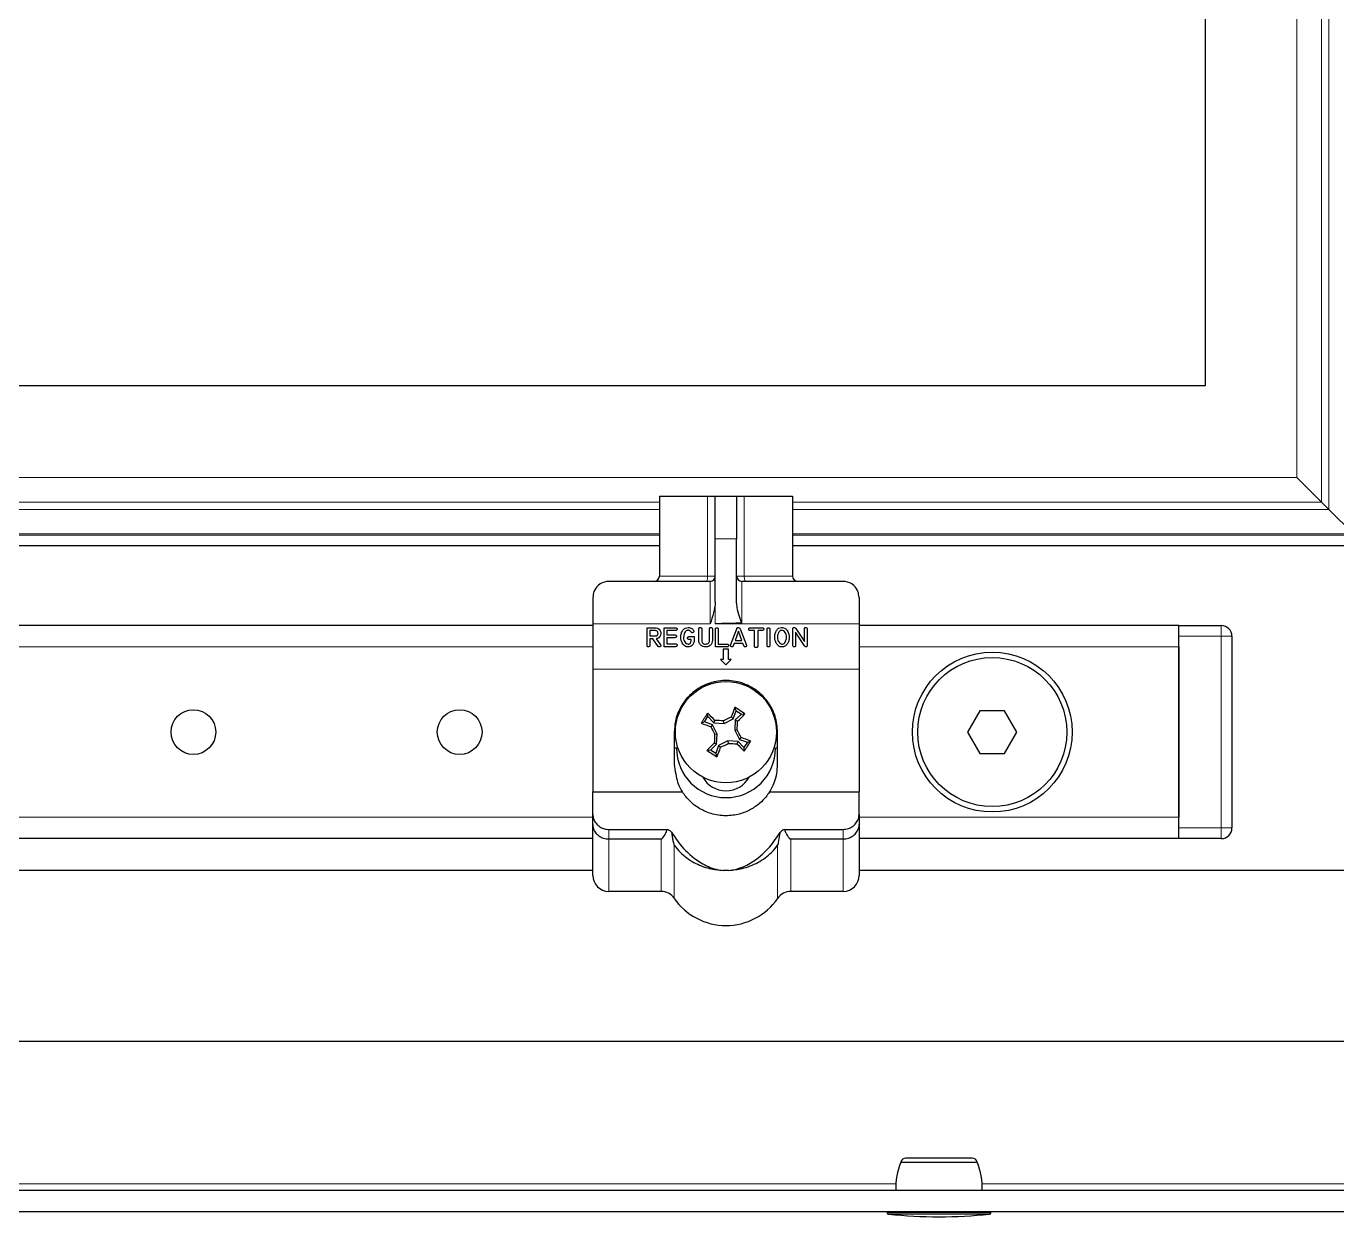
# Model space of a CAD drawing. Header units: millimetres. Extents: x -683 to 1834, y -1447 to 974.
# Drawn here: x 1436.1 to 1559.1, y -1181 to -1069.3 of the extents above; entities that cross this region are included whole.
import ezdxf

# ---------------------------------------------------------------- set-up
doc = ezdxf.new("R2010")
doc.units = ezdxf.units.MM

msp = doc.modelspace()

# ---------------------------------------------------------------- linework, layer by layer
at = {"color": 8, "linetype": 'Continuous', "lineweight": 18}
for p, q in [((1557.66, 707.87), (1557.66, -1113.93)), ((1558.35, 708.56), (1558.35, -1114.62)), ((1555.35, 705.56), (1555.35, -1111.62)), ((1555.35, -1111.62), (898.16, -1111.62)), ((1500.03, -1120.88), (1500.03, -1113.38)), ((1503.48, -1113.38), (1503.48, -1120.88)), ((1495.51, -1114.62), (895.16, -1114.62)), ((1495.51, -1113.93), (895.86, -1113.93)), ((1557.66, -1113.93), (1508.01, -1113.93)), ((1558.35, -1114.62), (1508.01, -1114.62)), ((1495.51, -1117.03), (892.76, -1117.03)), ((1495.51, -1116.93), (892.86, -1116.93)), ((1560.66, -1116.93), (1508.01, -1116.93)), ((1560.76, -1117.03), (1508.01, -1117.03)), ((1502.76, -1117.38), (1500.76, -1117.38)), ((1495.51, -1120.88), (1500.03, -1120.88)), ((1500.03, -1120.88), (1500.76, -1120.88)), ((1502.76, -1120.88), (1503.48, -1120.88)), ((1503.48, -1120.88), (1508.01, -1120.88)), ((1500.26, -1125.38), (1500.26, -1121.38)), ((1503.26, -1121.38), (1503.26, -1125.31)), ((1500.76, -1125.38), (1500.76, -1123.32)), ((1500.26, -1125.38), (1489.26, -1125.38)), ((1514.26, -1125.38), (1500.76, -1125.38)), ((1548.26, -1125.53), (1548.26, -1126.53)), ((1548.26, -1126.53), (1544.26, -1126.53)), ((1548.26, -1144.53), (1548.26, -1126.53)), ((1548.26, -1126.53), (1549.26, -1126.53)), ((1489.26, -1127.53), (909.26, -1127.53)), ((1544.26, -1127.53), (1514.26, -1127.53)), ((1514.26, -1129.63), (1489.26, -1129.63)), ((1489.26, -1143.53), (909.26, -1143.53)), ((1544.26, -1143.53), (1514.26, -1143.53)), ((1490.76, -1144.67), (1490.76, -1145.56)), ((1512.76, -1145.56), (1512.76, -1144.67)), ((1544.26, -1144.53), (1548.26, -1144.53)), ((1548.26, -1144.53), (1548.26, -1145.53)), ((1548.26, -1144.53), (1549.26, -1144.53)), ((1490.76, -1145.56), (1490.76, -1150.48)), ((1495.67, -1150.48), (1495.67, -1145.56)), ((1496.9, -1146.16), (1496.9, -1151.13)), ((1506.61, -1151.13), (1506.61, -1146.16)), ((1507.85, -1145.56), (1507.85, -1150.48)), ((1512.76, -1150.48), (1512.76, -1145.56)), ((1517.71, -1177.93), (935.8, -1177.93)), ((1621.16, -1177.93), (1525.8, -1177.93)), ((1516.9, -1180.66), (1521.76, -1180.66)), ((1517.01, -1180.78), (1521.76, -1180.78)), ((1521.76, -1180.66), (1526.62, -1180.66)), ((1521.76, -1180.78), (1526.51, -1180.78))]:
    msp.add_line(p, q, dxfattribs=at)
at = {"color": 7, "linetype": 'Continuous', "lineweight": 25}
for p, q in [((1546.76, 696.97), (1546.76, -1103.03)), ((1546.76, -1103.03), (906.76, -1103.03)), ((1557.66, -1113.93), (1555.35, -1111.62)), ((1495.51, -1113.38), (1495.51, -1120.88)), ((1495.51, -1113.38), (1500.03, -1113.38)), ((1500.03, -1113.38), (1500.76, -1113.38)), ((1500.76, -1113.38), (1502.76, -1113.38)), ((1500.76, -1117.38), (1500.76, -1113.38)), ((1502.76, -1113.38), (1502.76, -1117.38)), ((1502.76, -1113.38), (1503.48, -1113.38)), ((1503.48, -1113.38), (1508.01, -1113.38)), ((1508.01, -1113.38), (1508.01, -1120.88)), ((1558.35, -1114.62), (1557.66, -1113.93)), ((1560.66, -1116.93), (1558.35, -1114.62)), ((1495.51, -1118.03), (891.76, -1118.03)), ((1500.76, -1123.32), (1500.76, -1117.38)), ((1502.76, -1123.32), (1502.76, -1117.38)), ((1561.76, -1118.03), (1508.01, -1118.03)), ((1500.26, -1121.38), (1490.76, -1121.38)), ((1512.76, -1121.38), (1503.26, -1121.38)), ((1489.26, -1122.88), (1489.26, -1125.38)), ((1514.26, -1122.88), (1514.26, -1125.38)), ((1489.26, -1125.53), (909.26, -1125.53)), ((1489.26, -1125.38), (1489.26, -1129.63)), ((1494.35, -1127.4), (1494.35, -1125.73)), ((1494.35, -1125.73), (1495.1, -1125.73)), ((1495.96, -1127.51), (1495.96, -1125.73)), ((1495.96, -1125.73), (1497.02, -1125.73)), ((1504.03, -1125.73), (1505.14, -1125.73)), ((1508.31, -1125.79), (1509.12, -1127.03)), ((1514.26, -1125.38), (1514.26, -1129.63)), ((1544.26, -1125.53), (1514.26, -1125.53)), ((1544.26, -1125.53), (1548.26, -1125.53)), ((1544.26, -1126.53), (1544.26, -1125.53)), ((1495.11, -1126), (1494.61, -1126)), ((1494.61, -1126), (1494.61, -1126.5)), ((1494.61, -1126.5), (1495.2, -1126.5)), ((1494.9, -1126.76), (1494.61, -1126.76)), ((1494.61, -1126.76), (1494.61, -1127.4)), ((1495.4, -1127.48), (1494.9, -1126.76)), ((1495.21, -1126.76), (1495.61, -1127.34)), ((1497.02, -1126), (1496.22, -1126)), ((1496.22, -1126), (1496.22, -1126.41)), ((1496.22, -1126.41), (1496.97, -1126.41)), ((1496.97, -1126.67), (1496.22, -1126.67)), ((1496.22, -1126.67), (1496.22, -1127.24)), ((1498.29, -1126.57), (1498.78, -1126.57)), ((1498.49, -1126.84), (1498.29, -1126.84)), ((1498.78, -1126.57), (1498.78, -1126.87)), ((1499.22, -1126.92), (1499.22, -1125.84)), ((1499.48, -1125.84), (1499.48, -1126.92)), ((1500.22, -1126.91), (1500.22, -1125.84)), ((1500.49, -1125.84), (1500.49, -1126.91)), ((1500.77, -1127.53), (1500.77, -1125.87)), ((1501.04, -1125.87), (1501.04, -1127.27)), ((1502.2, -1127.36), (1502.77, -1125.82)), ((1502.93, -1126.06), (1502.62, -1126.93)), ((1502.62, -1126.93), (1503.25, -1126.93)), ((1503.25, -1126.93), (1502.93, -1126.06)), ((1503.09, -1125.84), (1503.69, -1127.36)), ((1504.44, -1126), (1504.02, -1126)), ((1504.44, -1127.47), (1504.44, -1126)), ((1505.15, -1126), (1504.75, -1126)), ((1504.75, -1126), (1504.75, -1127.47)), ((1505.62, -1127.4), (1505.62, -1125.87)), ((1505.88, -1125.87), (1505.88, -1127.4)), ((1508.04, -1127.4), (1508.04, -1125.84)), ((1509.14, -1127.42), (1508.3, -1126.16)), ((1508.3, -1126.16), (1508.3, -1127.39)), ((1509.12, -1127.03), (1509.12, -1125.85)), ((1509.38, -1125.85), (1509.38, -1127.4)), ((1544.26, -1144.53), (1544.26, -1126.53)), ((1549.26, -1126.53), (1549.26, -1144.53)), ((1497.02, -1127.51), (1495.96, -1127.51)), ((1496.22, -1127.24), (1497.02, -1127.24)), ((1501.84, -1127.53), (1500.77, -1127.53)), ((1501.04, -1127.27), (1501.84, -1127.27)), ((1502.01, -1127.73), (1501.51, -1127.73)), ((1501.51, -1127.73), (1501.51, -1128.73)), ((1502.01, -1128.73), (1502.01, -1127.73)), ((1502.53, -1127.2), (1502.44, -1127.44)), ((1503.35, -1127.2), (1502.53, -1127.2)), ((1503.44, -1127.44), (1503.35, -1127.2)), ((1544.26, -1127.53), (1544.26, -1143.53)), ((1501.26, -1128.73), (1501.76, -1129.23)), ((1501.51, -1128.73), (1501.26, -1128.73)), ((1501.76, -1129.23), (1502.26, -1128.73)), ((1502.26, -1128.73), (1502.01, -1128.73)), ((1489.26, -1129.63), (1489.26, -1141.13)), ((1514.26, -1129.63), (1514.26, -1141.13)), ((1499.74, -1134.58), (1500.07, -1134.07)), ((1500.07, -1134.07), (1500.04, -1133.75)), ((1500.07, -1134.07), (1500.61, -1134.66)), ((1501.58, -1134.71), (1502.45, -1134.27)), ((1502.45, -1134.27), (1502.26, -1134.11)), ((1502.45, -1134.27), (1502.71, -1133.52)), ((1502.63, -1134.39), (1502.58, -1135.36)), ((1502.71, -1133.52), (1502.6, -1133.21)), ((1503.22, -1133.85), (1502.63, -1134.39)), ((1502.63, -1134.39), (1502.85, -1134.49)), ((1502.71, -1133.52), (1503.22, -1133.85)), ((1503.22, -1133.85), (1503.54, -1133.82)), ((1525.6, -1133.53), (1524.45, -1135.53)), ((1527.91, -1133.53), (1525.6, -1133.53)), ((1529.07, -1135.53), (1527.91, -1133.53)), ((1496.91, -1135.53), (1496.91, -1138.53)), ((1499.74, -1134.58), (1499.43, -1134.69)), ((1500.5, -1134.84), (1499.74, -1134.58)), ((1500.5, -1134.84), (1500.33, -1135.03)), ((1500.93, -1135.71), (1500.5, -1134.84)), ((1500.61, -1134.66), (1500.72, -1134.44)), ((1500.61, -1134.66), (1501.58, -1134.71)), ((1501.58, -1134.71), (1501.53, -1134.47)), ((1502.58, -1135.36), (1502.82, -1135.31)), ((1502.58, -1135.36), (1503.02, -1136.22)), ((1506.61, -1138.53), (1506.61, -1135.53)), ((1524.45, -1135.53), (1525.6, -1137.53)), ((1527.91, -1137.53), (1529.07, -1135.53)), ((1500.3, -1137.22), (1500.88, -1136.67)), ((1500.88, -1136.67), (1500.66, -1136.57)), ((1500.93, -1135.71), (1500.7, -1135.76)), ((1501.07, -1136.79), (1500.81, -1137.55)), ((1500.88, -1136.67), (1500.93, -1135.71)), ((1501.93, -1136.35), (1501.07, -1136.79)), ((1501.07, -1136.79), (1501.25, -1136.95)), ((1501.93, -1136.35), (1501.98, -1136.59)), ((1502.9, -1136.41), (1501.93, -1136.35)), ((1502.9, -1136.41), (1502.79, -1136.63)), ((1503.44, -1136.99), (1502.9, -1136.41)), ((1503.02, -1136.22), (1503.18, -1136.04)), ((1503.02, -1136.22), (1503.77, -1136.48)), ((1503.77, -1136.48), (1503.44, -1136.99)), ((1503.77, -1136.48), (1504.08, -1136.38)), ((1497.11, -1137.03), (1496.91, -1137.03)), ((1500.3, -1137.22), (1499.97, -1137.25)), ((1500.81, -1137.55), (1500.3, -1137.22)), ((1500.81, -1137.55), (1500.91, -1137.86)), ((1503.44, -1136.99), (1503.47, -1137.32)), ((1506.61, -1137.03), (1506.41, -1137.03)), ((1525.6, -1137.53), (1527.91, -1137.53)), ((1489.26, -1143.28), (1489.26, -1141.13)), ((1489.26, -1141.13), (1497.66, -1141.13)), ((1505.85, -1141.13), (1514.26, -1141.13)), ((1514.26, -1143.28), (1514.26, -1141.13)), ((1489.26, -1144.19), (1489.26, -1143.28)), ((1489.26, -1148.98), (1489.26, -1144.19)), ((1514.26, -1143.28), (1514.26, -1144.19)), ((1514.26, -1144.19), (1514.26, -1148.98)), ((1490.76, -1144.67), (1496.27, -1144.67)), ((1507.24, -1144.67), (1512.76, -1144.67)), ((1544.26, -1145.53), (1544.26, -1144.53)), ((1489.26, -1145.53), (909.26, -1145.53)), ((1490.76, -1145.56), (1495.67, -1145.56)), ((1507.85, -1145.56), (1512.76, -1145.56)), ((1544.26, -1145.53), (1514.26, -1145.53)), ((1548.26, -1145.53), (1544.26, -1145.53)), ((1489.26, -1148.53), (882.76, -1148.53)), ((1570.76, -1148.53), (1514.26, -1148.53)), ((1495.67, -1150.48), (1490.76, -1150.48)), ((1512.76, -1150.48), (1507.85, -1150.48)), ((882.76, -1164.53), (1570.76, -1164.53)), ((1518.17, -1175.92), (1521.76, -1175.92)), ((1524.86, -1175.53), (1518.65, -1175.53)), ((1521.76, -1175.92), (1525.35, -1175.92)), ((832.06, -1178.53), (1621.46, -1178.53)), ((832.06, -1180.53), (1621.46, -1180.53))]:
    msp.add_line(p, q, dxfattribs=at)
at = {"color": 8, "linetype": 'Continuous', "lineweight": 18, "flags": 128}
for points in [[(1500.03, -1120.88), (1500.03, -1120.98), (1500.02, -1121.07), (1500.01, -1121.16), (1499.99, -1121.24), (1499.97, -1121.3), (1499.95, -1121.34), (1499.92, -1121.37), (1499.89, -1121.38)], [(1503.62, -1121.38), (1503.59, -1121.37), (1503.57, -1121.34), (1503.54, -1121.3), (1503.52, -1121.24), (1503.5, -1121.16), (1503.49, -1121.07), (1503.48, -1120.98), (1503.48, -1120.88)]]:
    msp.add_lwpolyline(points, dxfattribs=at)
at = {"color": 7, "linetype": 'Continuous', "lineweight": 25}
for centre, radius in [((1526.76, -1135.53), 7.5), ((1526.76, -1135.53), 7), ((1501.76, -1135.53), 4.75), ((1451.76, -1135.53), 2.1), ((1476.76, -1135.53), 2.1)]:
    msp.add_circle(centre, radius, dxfattribs=at)
for centre, radius, start, end in [((1495.01, -1120.88), 0.5, 270, 0), ((1500.26, -1120.88), 0.5, 270, 0), ((1503.26, -1120.88), 0.5, 180, 270), ((1508.51, -1120.88), 0.5, 180, 270), ((1548.26, -1126.53), 1, 0, 90), ((1562.48, -1175.08), 74.88, 146.4919, 147.3486), ((1451.08, -1182.43), 69.05, 44.0348, 44.8347), ((1535.52, -1202.01), 75.61, 116.0937, 116.7115), ((1567.06, -1157.95), 69.05, 159.0058, 159.8057), ((1462.2, -1196.25), 74.88, 56.4919, 57.3486), ((1454.86, -1084.86), 69.05, 314.0348, 314.8347), ((1524.17, -1070.22), 69.05, 249.0058, 249.8057), ((1568.24, -1101.77), 75.61, 206.0937, 206.7115), ((1497.75, -1209.99), 75.61, 87.129, 87.7468), ((1427.3, -1131.52), 75.61, 357.129, 357.7468), ((1435.27, -1169.3), 75.61, 26.0937, 26.7115), ((1548.65, -1186.21), 69.05, 134.0348, 134.8347), ((1576.21, -1139.54), 75.61, 177.129, 177.7468), ((1467.99, -1069.05), 75.61, 296.0937, 296.7115), ((1505.77, -1061.08), 75.61, 267.129, 267.7468), ((1552.43, -1088.63), 69.05, 224.0348, 224.8347), ((1479.34, -1200.84), 69.05, 69.0058, 69.8057), ((1441.04, -1095.98), 74.88, 326.4919, 327.3486), ((1501.76, -1137.03), 4.65, 180, 0), ((1541.31, -1074.81), 74.88, 236.4919, 237.3486), ((1436.45, -1113.12), 69.05, 339.0058, 339.8057), ((1501.76, -1138.53), 2.5, 209.1764, 330.8236), ((1548.26, -1144.53), 1, 270, 0), ((1490.76, -1148.98), 1.5, 180, 270), ((1512.76, -1148.98), 1.5, 270, 0), ((1495.67, -1151.98), 1.5, 34.5604, 90), ((1501.76, -1147.79), 5.9, 214.5604, 325.4396), ((1507.85, -1151.98), 1.5, 90, 145.4396), ((1523.88, -1178.27), 6.18, 157.6346, 182.4658), ((1518.65, -1176.03), 0.5, 90, 166.6165), ((1524.86, -1176.03), 0.5, 13.3835, 90), ((1519.63, -1178.27), 6.18, 357.5342, 22.3654), ((1542.66, -1180.59), 25.77, 179.861, 180.139), ((1517.02, -1180.66), 0.126, 180, 263.9744), ((1521.76, -1135.78), 45.25, 263.9744, 269.9984), ((1521.76, -1135.78), 45.25, 270.0016, 276.0256), ((1526.49, -1180.66), 0.126, 276.0256, 0), ((1500.85, -1180.59), 25.77, 359.861, 0.139)]:
    msp.add_arc(centre, radius, start, end, dxfattribs=at)
msp.add_ellipse((16929.94, -1125.38), major_axis=(15429.18, 0), ratio=0.000259, start_param=3.123591, end_param=3.141593, dxfattribs=at)
for points, knots in [([(1490.76, -1121.38), (1490.75, -1121.38), (1490.69, -1121.38), (1490.33, -1121.41), (1489.81, -1121.64), (1489.34, -1122.22), (1489.28, -1122.69), (1489.26, -1122.88)], [0, 0, 0, 0, 0.003231, 0.101221, 0.514725, 0.80586, 1, 1, 1, 1]), ([(1514.26, -1122.88), (1514.23, -1122.69), (1514.17, -1122.22), (1513.71, -1121.64), (1513.18, -1121.41), (1512.83, -1121.38), (1512.76, -1121.38), (1512.76, -1121.38)], [0, 0, 0, 0, 0.19414, 0.485275, 0.898779, 0.996769, 1, 1, 1, 1]), ([(1500.76, -1123.32), (1500.72, -1123.66), (1500.64, -1124.36), (1500.38, -1125.03), (1500.26, -1125.38), (1500.26, -1125.38)], [0, 0, 0, 0, 0.475461, 0.994056, 1, 1, 1, 1]), ([(1503.26, -1125.31), (1503.26, -1125.31), (1503.25, -1125.31), (1503.25, -1125.31), (1503.23, -1125.29), (1503.2, -1125.21), (1503.08, -1124.87), (1502.86, -1124.24), (1502.79, -1123.64), (1502.76, -1123.32)], [0, 0, 0, 0, 0.00167, 0.003889, 0.009531, 0.034361, 0.132751, 0.526214, 1, 1, 1, 1]), ([(1495.1, -1125.73), (1495.18, -1125.74), (1495.32, -1125.75), (1495.43, -1125.83), (1495.48, -1125.87)], [0, 0, 0, 0, 0.559747, 1, 1, 1, 1]), ([(1497.02, -1125.73), (1497.04, -1125.74), (1497.08, -1125.74), (1497.14, -1125.77), (1497.17, -1125.82), (1497.17, -1125.85), (1497.17, -1125.87)], [0, 0, 0, 0, 0.280872, 0.559701, 0.779382, 1, 1, 1, 1]), ([(1497.71, -1125.96), (1497.79, -1125.88), (1497.92, -1125.74), (1498.12, -1125.72), (1498.2, -1125.71)], [0, 0, 0, 0, 0.559217, 1, 1, 1, 1]), ([(1498.2, -1125.71), (1498.27, -1125.71), (1498.39, -1125.72), (1498.5, -1125.78), (1498.55, -1125.8)], [0, 0, 0, 0, 0.560514, 1, 1, 1, 1]), ([(1498.55, -1125.8), (1498.59, -1125.83), (1498.65, -1125.89), (1498.7, -1125.96), (1498.72, -1125.99)], [0, 0, 0, 0, 0.559542, 1, 1, 1, 1]), ([(1499.22, -1125.84), (1499.22, -1125.83), (1499.22, -1125.79), (1499.24, -1125.74), (1499.29, -1125.71), (1499.32, -1125.71), (1499.34, -1125.71)], [0, 0, 0, 0, 0.280849, 0.55949, 0.779158, 1, 1, 1, 1]), ([(1499.34, -1125.71), (1499.36, -1125.71), (1499.4, -1125.71), (1499.45, -1125.74), (1499.48, -1125.79), (1499.48, -1125.83), (1499.48, -1125.84)], [0, 0, 0, 0, 0.28091, 0.559174, 0.779166, 1, 1, 1, 1]), ([(1500.22, -1125.84), (1500.22, -1125.83), (1500.22, -1125.79), (1500.25, -1125.74), (1500.3, -1125.71), (1500.33, -1125.71), (1500.34, -1125.71)], [0, 0, 0, 0, 0.2809, 0.559498, 0.779148, 1, 1, 1, 1]), ([(1500.34, -1125.71), (1500.36, -1125.71), (1500.41, -1125.71), (1500.46, -1125.74), (1500.48, -1125.79), (1500.49, -1125.83), (1500.49, -1125.84)], [0, 0, 0, 0, 0.280888, 0.559023, 0.779155, 1, 1, 1, 1]), ([(1500.77, -1125.87), (1500.77, -1125.85), (1500.78, -1125.81), (1500.8, -1125.76), (1500.85, -1125.74), (1500.88, -1125.74), (1500.89, -1125.73)], [0, 0, 0, 0, 0.280912, 0.559405, 0.779108, 1, 1, 1, 1]), ([(1500.89, -1125.73), (1500.92, -1125.74), (1500.96, -1125.74), (1501.01, -1125.77), (1501.03, -1125.82), (1501.04, -1125.85), (1501.04, -1125.87)], [0, 0, 0, 0, 0.2808126, 0.5590988, 0.7791702, 1, 1, 1, 1]), ([(1502.77, -1125.82), (1502.78, -1125.8), (1502.79, -1125.77), (1502.84, -1125.72), (1502.89, -1125.71), (1502.92, -1125.71)], [0, 0, 0, 0, 0.281465, 0.561772, 1, 1, 1, 1]), ([(1502.92, -1125.71), (1502.94, -1125.71), (1502.98, -1125.71), (1503.06, -1125.75), (1503.08, -1125.81), (1503.09, -1125.84)], [0, 0, 0, 0, 0.281226, 0.561522, 1, 1, 1, 1]), ([(1503.89, -1125.87), (1503.89, -1125.85), (1503.89, -1125.81), (1503.93, -1125.76), (1503.98, -1125.74), (1504.01, -1125.74), (1504.03, -1125.73)], [0, 0, 0, 0, 0.280713, 0.558701, 0.779045, 1, 1, 1, 1]), ([(1505.14, -1125.73), (1505.17, -1125.74), (1505.21, -1125.74), (1505.27, -1125.76), (1505.3, -1125.81), (1505.3, -1125.85), (1505.3, -1125.87)], [0, 0, 0, 0, 0.280951, 0.559967, 0.779431, 1, 1, 1, 1]), ([(1505.62, -1125.87), (1505.62, -1125.85), (1505.62, -1125.81), (1505.65, -1125.76), (1505.69, -1125.74), (1505.72, -1125.74), (1505.74, -1125.73)], [0, 0, 0, 0, 0.280828, 0.559417, 0.779393, 1, 1, 1, 1]), ([(1505.74, -1125.73), (1505.76, -1125.74), (1505.8, -1125.74), (1505.85, -1125.77), (1505.88, -1125.82), (1505.88, -1125.85), (1505.88, -1125.87)], [0, 0, 0, 0, 0.2807653, 0.5591779, 0.7791749, 1, 1, 1, 1]), ([(1506.5, -1126), (1506.57, -1125.91), (1506.7, -1125.75), (1506.9, -1125.72), (1506.98, -1125.71)], [0, 0, 0, 0, 0.560137, 1, 1, 1, 1]), ([(1506.98, -1125.71), (1507.04, -1125.71), (1507.16, -1125.72), (1507.36, -1125.81), (1507.46, -1125.93), (1507.52, -1126)], [0, 0, 0, 0, 0.280496, 0.560765, 1, 1, 1, 1]), ([(1508.04, -1125.84), (1508.04, -1125.82), (1508.04, -1125.78), (1508.07, -1125.73), (1508.11, -1125.71), (1508.14, -1125.71), (1508.15, -1125.71)], [0, 0, 0, 0, 0.280941, 0.559114, 0.779089, 1, 1, 1, 1]), ([(1508.15, -1125.71), (1508.17, -1125.71), (1508.21, -1125.71), (1508.26, -1125.74), (1508.29, -1125.77), (1508.31, -1125.79)], [0, 0, 0, 0, 0.2806376, 0.5608768, 1, 1, 1, 1]), ([(1509.12, -1125.85), (1509.12, -1125.83), (1509.12, -1125.79), (1509.14, -1125.74), (1509.19, -1125.71), (1509.22, -1125.71), (1509.24, -1125.71)], [0, 0, 0, 0, 0.280888, 0.559482, 0.77927, 1, 1, 1, 1]), ([(1509.24, -1125.71), (1509.26, -1125.71), (1509.3, -1125.71), (1509.35, -1125.74), (1509.38, -1125.8), (1509.38, -1125.83), (1509.38, -1125.85)], [0, 0, 0, 0, 0.280836, 0.55925, 0.779182, 1, 1, 1, 1]), ([(1495.3, -1126.06), (1495.27, -1126.04), (1495.21, -1126), (1495.14, -1126), (1495.11, -1126)], [0, 0, 0, 0, 0.559136, 1, 1, 1, 1]), ([(1495.2, -1126.5), (1495.22, -1126.5), (1495.26, -1126.49), (1495.29, -1126.47), (1495.3, -1126.45)], [0, 0, 0, 0, 0.5581742, 1, 1, 1, 1]), ([(1495.45, -1126.67), (1495.41, -1126.7), (1495.33, -1126.75), (1495.25, -1126.76), (1495.21, -1126.76)], [0, 0, 0, 0, 0.56031, 1, 1, 1, 1]), ([(1495.38, -1126.26), (1495.38, -1126.22), (1495.37, -1126.14), (1495.32, -1126.09), (1495.3, -1126.06)], [0, 0, 0, 0, 0.559692, 1, 1, 1, 1]), ([(1495.3, -1126.45), (1495.32, -1126.44), (1495.35, -1126.41), (1495.37, -1126.34), (1495.38, -1126.29), (1495.38, -1126.26)], [0, 0, 0, 0, 0.279917, 0.56006, 1, 1, 1, 1]), ([(1495.64, -1126.26), (1495.63, -1126.35), (1495.62, -1126.51), (1495.5, -1126.63), (1495.45, -1126.67)], [0, 0, 0, 0, 0.5594568, 1, 1, 1, 1]), ([(1495.48, -1125.87), (1495.53, -1125.93), (1495.63, -1126.05), (1495.64, -1126.19), (1495.64, -1126.26)], [0, 0, 0, 0, 0.5589475, 1, 1, 1, 1]), ([(1496.97, -1126.41), (1496.99, -1126.41), (1497.03, -1126.41), (1497.09, -1126.44), (1497.12, -1126.49), (1497.12, -1126.52), (1497.12, -1126.54)], [0, 0, 0, 0, 0.280945, 0.559897, 0.779525, 1, 1, 1, 1]), ([(1497.12, -1126.54), (1497.12, -1126.56), (1497.12, -1126.6), (1497.06, -1126.66), (1497, -1126.67), (1496.97, -1126.67)], [0, 0, 0, 0, 0.281099, 0.559768, 1, 1, 1, 1]), ([(1497.17, -1125.87), (1497.17, -1125.89), (1497.17, -1125.93), (1497.11, -1125.99), (1497.05, -1126), (1497.02, -1126)], [0, 0, 0, 0, 0.2810527, 0.5596626, 1, 1, 1, 1]), ([(1497.51, -1126.64), (1497.52, -1126.5), (1497.53, -1126.26), (1497.66, -1126.05), (1497.71, -1125.96)], [0, 0, 0, 0, 0.56034, 1, 1, 1, 1]), ([(1497.7, -1127.24), (1497.64, -1127.13), (1497.53, -1126.95), (1497.52, -1126.73), (1497.51, -1126.64)], [0, 0, 0, 0, 0.559347, 1, 1, 1, 1]), ([(1498.19, -1125.97), (1498.16, -1125.98), (1498.08, -1125.98), (1497.96, -1126.06), (1497.8, -1126.27), (1497.79, -1126.49), (1497.78, -1126.64)], [0, 0, 0, 0, 0.1253317, 0.2506948, 0.5007376, 1, 1, 1, 1]), ([(1497.78, -1126.64), (1497.78, -1126.72), (1497.79, -1126.87), (1497.86, -1127.01), (1497.9, -1127.06)], [0, 0, 0, 0, 0.55998, 1, 1, 1, 1]), ([(1498.16, -1126.71), (1498.16, -1126.69), (1498.16, -1126.65), (1498.2, -1126.6), (1498.24, -1126.58), (1498.28, -1126.57), (1498.29, -1126.57)], [0, 0, 0, 0, 0.280637, 0.55889, 0.779144, 1, 1, 1, 1]), ([(1498.29, -1126.84), (1498.27, -1126.84), (1498.23, -1126.83), (1498.18, -1126.8), (1498.16, -1126.75), (1498.16, -1126.72), (1498.16, -1126.71)], [0, 0, 0, 0, 0.280664, 0.558735, 0.779002, 1, 1, 1, 1]), ([(1498.38, -1126.02), (1498.35, -1126), (1498.29, -1125.98), (1498.22, -1125.97), (1498.19, -1125.97)], [0, 0, 0, 0, 0.5586335, 1, 1, 1, 1]), ([(1498.48, -1126.14), (1498.47, -1126.11), (1498.44, -1126.07), (1498.4, -1126.04), (1498.38, -1126.02)], [0, 0, 0, 0, 0.560467, 1, 1, 1, 1]), ([(1498.46, -1127.1), (1498.47, -1127.05), (1498.49, -1126.97), (1498.49, -1126.88), (1498.49, -1126.84)], [0, 0, 0, 0, 0.559597, 1, 1, 1, 1]), ([(1498.6, -1126.2), (1498.57, -1126.19), (1498.53, -1126.19), (1498.5, -1126.15), (1498.48, -1126.14)], [0, 0, 0, 0, 0.558039, 1, 1, 1, 1]), ([(1498.78, -1126.87), (1498.78, -1126.98), (1498.76, -1127.19), (1498.63, -1127.34), (1498.58, -1127.41)], [0, 0, 0, 0, 0.560493, 1, 1, 1, 1]), ([(1498.75, -1126.07), (1498.74, -1126.09), (1498.74, -1126.13), (1498.69, -1126.17), (1498.64, -1126.19), (1498.61, -1126.2), (1498.6, -1126.2)], [0, 0, 0, 0, 0.277709, 0.558209, 0.77892, 1, 1, 1, 1]), ([(1498.72, -1125.99), (1498.73, -1126), (1498.74, -1126.03), (1498.75, -1126.06), (1498.75, -1126.07)], [0, 0, 0, 0, 0.560691, 1, 1, 1, 1]), ([(1499.43, -1127.4), (1499.36, -1127.32), (1499.23, -1127.19), (1499.22, -1127), (1499.22, -1126.92)], [0, 0, 0, 0, 0.558332, 1, 1, 1, 1]), ([(1499.48, -1126.92), (1499.48, -1126.98), (1499.49, -1127.09), (1499.57, -1127.16), (1499.6, -1127.19)], [0, 0, 0, 0, 0.560313, 1, 1, 1, 1]), ([(1499.85, -1127.27), (1499.91, -1127.26), (1500.02, -1127.25), (1500.15, -1127.17), (1500.21, -1127.04), (1500.22, -1126.95), (1500.22, -1126.91)], [0, 0, 0, 0, 0.280935, 0.559487, 0.779245, 1, 1, 1, 1]), ([(1500.49, -1126.91), (1500.48, -1127), (1500.47, -1127.19), (1500.31, -1127.4), (1500.09, -1127.51), (1499.95, -1127.52), (1499.87, -1127.53)], [0, 0, 0, 0, 0.280416, 0.558636, 0.778958, 1, 1, 1, 1]), ([(1504.02, -1126), (1504, -1126), (1503.96, -1125.99), (1503.91, -1125.96), (1503.89, -1125.91), (1503.89, -1125.88), (1503.89, -1125.87)], [0, 0, 0, 0, 0.2807603, 0.5588212, 0.7789154, 1, 1, 1, 1]), ([(1505.3, -1125.87), (1505.3, -1125.89), (1505.3, -1125.93), (1505.24, -1125.99), (1505.18, -1126), (1505.15, -1126)], [0, 0, 0, 0, 0.281019, 0.559679, 1, 1, 1, 1]), ([(1506.34, -1126.63), (1506.34, -1126.51), (1506.35, -1126.28), (1506.46, -1126.09), (1506.5, -1126)], [0, 0, 0, 0, 0.559914, 1, 1, 1, 1]), ([(1506.52, -1127.25), (1506.46, -1127.14), (1506.35, -1126.95), (1506.34, -1126.73), (1506.34, -1126.63)], [0, 0, 0, 0, 0.559149, 1, 1, 1, 1]), ([(1506.7, -1126.18), (1506.66, -1126.26), (1506.6, -1126.4), (1506.6, -1126.56), (1506.6, -1126.63)], [0, 0, 0, 0, 0.5590754, 1, 1, 1, 1]), ([(1506.6, -1126.63), (1506.6, -1126.72), (1506.61, -1126.87), (1506.68, -1127.01), (1506.71, -1127.07)], [0, 0, 0, 0, 0.560273, 1, 1, 1, 1]), ([(1506.98, -1125.97), (1506.95, -1125.98), (1506.88, -1125.98), (1506.77, -1126.06), (1506.73, -1126.13), (1506.7, -1126.18)], [0, 0, 0, 0, 0.279832, 0.559843, 1, 1, 1, 1]), ([(1507.32, -1126.18), (1507.27, -1126.11), (1507.19, -1126), (1507.04, -1125.98), (1506.98, -1125.97)], [0, 0, 0, 0, 0.559596, 1, 1, 1, 1]), ([(1507.44, -1126.63), (1507.43, -1126.54), (1507.43, -1126.38), (1507.35, -1126.24), (1507.32, -1126.18)], [0, 0, 0, 0, 0.560046, 1, 1, 1, 1]), ([(1507.33, -1127.07), (1507.37, -1126.99), (1507.43, -1126.85), (1507.44, -1126.7), (1507.44, -1126.63)], [0, 0, 0, 0, 0.559133, 1, 1, 1, 1]), ([(1507.52, -1126), (1507.58, -1126.11), (1507.68, -1126.31), (1507.7, -1126.53), (1507.7, -1126.63)], [0, 0, 0, 0, 0.559312, 1, 1, 1, 1]), ([(1507.7, -1126.63), (1507.69, -1126.75), (1507.68, -1126.97), (1507.57, -1127.17), (1507.52, -1127.25)], [0, 0, 0, 0, 0.559865, 1, 1, 1, 1]), ([(1494.47, -1127.53), (1494.45, -1127.53), (1494.41, -1127.53), (1494.37, -1127.49), (1494.35, -1127.44), (1494.35, -1127.41), (1494.35, -1127.4)], [0, 0, 0, 0, 0.280437, 0.558281, 0.778899, 1, 1, 1, 1]), ([(1494.61, -1127.4), (1494.61, -1127.42), (1494.61, -1127.46), (1494.57, -1127.51), (1494.52, -1127.53), (1494.49, -1127.53), (1494.47, -1127.53)], [0, 0, 0, 0, 0.280498, 0.558325, 0.778868, 1, 1, 1, 1]), ([(1495.49, -1127.53), (1495.48, -1127.53), (1495.46, -1127.53), (1495.42, -1127.51), (1495.41, -1127.49), (1495.4, -1127.48)], [0, 0, 0, 0, 0.28022, 0.561305, 1, 1, 1, 1]), ([(1495.64, -1127.4), (1495.64, -1127.42), (1495.63, -1127.46), (1495.59, -1127.5), (1495.54, -1127.53), (1495.51, -1127.53), (1495.49, -1127.53)], [0, 0, 0, 0, 0.278138, 0.558544, 0.779161, 1, 1, 1, 1]), ([(1495.61, -1127.34), (1495.62, -1127.35), (1495.64, -1127.37), (1495.64, -1127.39), (1495.64, -1127.4)], [0, 0, 0, 0, 0.5610793, 1, 1, 1, 1]), ([(1497.02, -1127.24), (1497.04, -1127.25), (1497.08, -1127.25), (1497.14, -1127.27), (1497.17, -1127.33), (1497.17, -1127.36), (1497.17, -1127.38)], [0, 0, 0, 0, 0.280912, 0.559714, 0.779499, 1, 1, 1, 1]), ([(1497.17, -1127.38), (1497.17, -1127.4), (1497.17, -1127.44), (1497.11, -1127.5), (1497.05, -1127.51), (1497.02, -1127.51)], [0, 0, 0, 0, 0.2812138, 0.5599009, 1, 1, 1, 1]), ([(1498.23, -1127.53), (1498.17, -1127.53), (1498.06, -1127.52), (1497.86, -1127.43), (1497.76, -1127.31), (1497.7, -1127.24)], [0, 0, 0, 0, 0.280314, 0.560507, 1, 1, 1, 1]), ([(1497.9, -1127.06), (1497.94, -1127.13), (1498.03, -1127.24), (1498.16, -1127.26), (1498.22, -1127.27)], [0, 0, 0, 0, 0.560858, 1, 1, 1, 1]), ([(1498.22, -1127.27), (1498.25, -1127.27), (1498.31, -1127.26), (1498.41, -1127.21), (1498.44, -1127.14), (1498.46, -1127.1)], [0, 0, 0, 0, 0.281265, 0.561609, 1, 1, 1, 1]), ([(1498.58, -1127.41), (1498.52, -1127.45), (1498.41, -1127.52), (1498.29, -1127.53), (1498.23, -1127.53)], [0, 0, 0, 0, 0.5589984, 1, 1, 1, 1]), ([(1499.87, -1127.53), (1499.78, -1127.53), (1499.62, -1127.53), (1499.49, -1127.44), (1499.43, -1127.4)], [0, 0, 0, 0, 0.55925, 1, 1, 1, 1]), ([(1499.6, -1127.19), (1499.64, -1127.22), (1499.72, -1127.27), (1499.81, -1127.27), (1499.85, -1127.27)], [0, 0, 0, 0, 0.559441, 1, 1, 1, 1]), ([(1501.84, -1127.27), (1501.86, -1127.27), (1501.9, -1127.27), (1501.96, -1127.3), (1501.99, -1127.35), (1501.99, -1127.38), (1501.99, -1127.4)], [0, 0, 0, 0, 0.2808549, 0.5597179, 0.7795181, 1, 1, 1, 1]), ([(1501.99, -1127.4), (1501.99, -1127.42), (1501.98, -1127.46), (1501.93, -1127.53), (1501.87, -1127.53), (1501.84, -1127.53)], [0, 0, 0, 0, 0.2812663, 0.5600784, 1, 1, 1, 1]), ([(1502.19, -1127.41), (1502.19, -1127.4), (1502.19, -1127.38), (1502.19, -1127.36), (1502.2, -1127.36)], [0, 0, 0, 0, 0.559504, 1, 1, 1, 1]), ([(1502.31, -1127.53), (1502.29, -1127.53), (1502.26, -1127.53), (1502.22, -1127.49), (1502.19, -1127.45), (1502.19, -1127.42), (1502.19, -1127.41)], [0, 0, 0, 0, 0.279579, 0.559194, 0.779582, 1, 1, 1, 1]), ([(1502.44, -1127.44), (1502.44, -1127.46), (1502.43, -1127.49), (1502.38, -1127.53), (1502.34, -1127.53), (1502.31, -1127.53)], [0, 0, 0, 0, 0.28077, 0.560807, 1, 1, 1, 1]), ([(1503.55, -1127.53), (1503.54, -1127.53), (1503.51, -1127.53), (1503.46, -1127.5), (1503.45, -1127.46), (1503.44, -1127.44)], [0, 0, 0, 0, 0.2806948, 0.5603349, 1, 1, 1, 1]), ([(1503.7, -1127.41), (1503.69, -1127.43), (1503.69, -1127.47), (1503.65, -1127.51), (1503.6, -1127.53), (1503.57, -1127.53), (1503.55, -1127.53)], [0, 0, 0, 0, 0.278517, 0.558613, 0.779333, 1, 1, 1, 1]), ([(1503.69, -1127.36), (1503.69, -1127.37), (1503.7, -1127.38), (1503.7, -1127.4), (1503.7, -1127.41)], [0, 0, 0, 0, 0.560081, 1, 1, 1, 1]), ([(1504.59, -1127.6), (1504.56, -1127.6), (1504.52, -1127.6), (1504.47, -1127.57), (1504.44, -1127.52), (1504.44, -1127.48), (1504.44, -1127.47)], [0, 0, 0, 0, 0.280822, 0.559059, 0.779094, 1, 1, 1, 1]), ([(1504.75, -1127.47), (1504.75, -1127.49), (1504.75, -1127.54), (1504.68, -1127.6), (1504.62, -1127.6), (1504.59, -1127.6)], [0, 0, 0, 0, 0.280801, 0.559621, 1, 1, 1, 1]), ([(1505.74, -1127.53), (1505.72, -1127.53), (1505.68, -1127.53), (1505.63, -1127.49), (1505.62, -1127.44), (1505.62, -1127.41), (1505.62, -1127.4)], [0, 0, 0, 0, 0.2804367, 0.5582807, 0.7788987, 1, 1, 1, 1]), ([(1505.88, -1127.4), (1505.88, -1127.42), (1505.88, -1127.46), (1505.84, -1127.51), (1505.79, -1127.53), (1505.75, -1127.53), (1505.74, -1127.53)], [0, 0, 0, 0, 0.280518, 0.5583, 0.778735, 1, 1, 1, 1]), ([(1507.01, -1127.53), (1506.96, -1127.53), (1506.84, -1127.52), (1506.66, -1127.43), (1506.57, -1127.32), (1506.52, -1127.25)], [0, 0, 0, 0, 0.280367, 0.560574, 1, 1, 1, 1]), ([(1506.71, -1127.07), (1506.75, -1127.13), (1506.83, -1127.24), (1506.95, -1127.26), (1507.01, -1127.27)], [0, 0, 0, 0, 0.560567, 1, 1, 1, 1]), ([(1507.01, -1127.27), (1507.05, -1127.27), (1507.12, -1127.26), (1507.24, -1127.2), (1507.3, -1127.12), (1507.33, -1127.07)], [0, 0, 0, 0, 0.280435, 0.560605, 1, 1, 1, 1]), ([(1507.52, -1127.25), (1507.45, -1127.34), (1507.31, -1127.5), (1507.1, -1127.52), (1507.01, -1127.53)], [0, 0, 0, 0, 0.559137, 1, 1, 1, 1]), ([(1508.16, -1127.53), (1508.14, -1127.53), (1508.1, -1127.53), (1508.04, -1127.48), (1508.04, -1127.43), (1508.04, -1127.4)], [0, 0, 0, 0, 0.281503, 0.560294, 1, 1, 1, 1]), ([(1508.3, -1127.39), (1508.3, -1127.42), (1508.3, -1127.46), (1508.26, -1127.51), (1508.21, -1127.53), (1508.17, -1127.53), (1508.16, -1127.53)], [0, 0, 0, 0, 0.280569, 0.558477, 0.77887, 1, 1, 1, 1]), ([(1509.26, -1127.53), (1509.24, -1127.53), (1509.21, -1127.52), (1509.17, -1127.48), (1509.15, -1127.45), (1509.14, -1127.42)], [0, 0, 0, 0, 0.278585, 0.558866, 1, 1, 1, 1]), ([(1509.38, -1127.4), (1509.38, -1127.42), (1509.38, -1127.46), (1509.35, -1127.51), (1509.3, -1127.53), (1509.27, -1127.53), (1509.26, -1127.53)], [0, 0, 0, 0, 0.280953, 0.559391, 0.779073, 1, 1, 1, 1]), ([(1506.61, -1135.53), (1506.56, -1135.03), (1506.48, -1134.02), (1505.7, -1132.56), (1504.51, -1131.44), (1503.05, -1130.77), (1501.43, -1130.6), (1499.83, -1130.98), (1498.45, -1131.86), (1497.47, -1133.11), (1496.97, -1134.4), (1496.93, -1135.19), (1496.91, -1135.53)], [0, 0, 0, 0, 0.108524, 0.217459, 0.318088, 0.417791, 0.519828, 0.622975, 0.725929, 0.827131, 0.926323, 1, 1, 1, 1]), ([(1496.91, -1138.53), (1496.99, -1139.16), (1497.16, -1140.43), (1497.63, -1141.07), (1497.66, -1141.12), (1497.66, -1141.13)], [0, 0, 0, 0, 0.417668, 0.852903, 1, 1, 1, 1]), ([(1505.85, -1141.13), (1505.9, -1141.06), (1506.01, -1140.89), (1506.53, -1139.81), (1506.59, -1138.83), (1506.61, -1138.53)], [0, 0, 0, 0, 0.378823, 0.812228, 1, 1, 1, 1]), ([(1505.85, -1141.13), (1505.83, -1141.17), (1505.79, -1141.23), (1505.42, -1141.74), (1504.78, -1142.37), (1503.85, -1142.96), (1502.7, -1143.35), (1501.37, -1143.43), (1500.02, -1143.13), (1498.9, -1142.51), (1498.17, -1141.83), (1497.78, -1141.32), (1497.67, -1141.15), (1497.66, -1141.14), (1497.66, -1141.13)], [0, 0, 0, 0, 0.088505, 0.177138, 0.262858, 0.344694, 0.430485, 0.525193, 0.625645, 0.723911, 0.812494, 0.894483, 0.978997, 1, 1, 1, 1]), ([(1489.26, -1143.28), (1489.27, -1143.42), (1489.3, -1143.7), (1489.54, -1144.11), (1489.9, -1144.43), (1490.33, -1144.64), (1490.62, -1144.66), (1490.76, -1144.67)], [0, 0, 0, 0, 0.205683, 0.411346, 0.618649, 0.832339, 1, 1, 1, 1]), ([(1489.26, -1144.19), (1489.26, -1144.2), (1489.26, -1144.3), (1489.29, -1144.56), (1489.46, -1144.93), (1489.8, -1145.28), (1490.25, -1145.52), (1490.59, -1145.55), (1490.76, -1145.56)], [0, 0, 0, 0, 0.017854, 0.141405, 0.356083, 0.570731, 0.785365, 1, 1, 1, 1]), ([(1512.76, -1144.67), (1512.92, -1144.65), (1513.26, -1144.62), (1513.71, -1144.37), (1514.05, -1144.01), (1514.23, -1143.62), (1514.25, -1143.38), (1514.26, -1143.28)], [0, 0, 0, 0, 0.2129, 0.425707, 0.640613, 0.853382, 1, 1, 1, 1]), ([(1512.76, -1145.56), (1512.93, -1145.55), (1513.26, -1145.52), (1513.71, -1145.28), (1514.05, -1144.93), (1514.22, -1144.56), (1514.26, -1144.3), (1514.26, -1144.2), (1514.26, -1144.19)], [0, 0, 0, 0, 0.214635, 0.429269, 0.643917, 0.858595, 0.982146, 1, 1, 1, 1]), ([(1495.67, -1145.56), (1495.67, -1145.56), (1495.69, -1145.56), (1495.72, -1145.55), (1495.78, -1145.52), (1495.92, -1145.37), (1496.08, -1145.08), (1496.21, -1144.82), (1496.27, -1144.67)], [0, 0, 0, 0, 0.008383, 0.019125, 0.04457, 0.140638, 0.521171, 1, 1, 1, 1]), ([(1496.64, -1144.91), (1496.62, -1144.89), (1496.51, -1144.8), (1496.38, -1144.73), (1496.27, -1144.67)], [0, 0, 0, 0, 0.161974, 1, 1, 1, 1]), ([(1496.64, -1144.91), (1496.67, -1145.06), (1496.71, -1145.33), (1496.78, -1145.68), (1496.81, -1145.92), (1496.87, -1146.08), (1496.9, -1146.16)], [0, 0, 0, 0, 0.383006, 0.690448, 0.847653, 1, 1, 1, 1]), ([(1496.64, -1144.91), (1496.94, -1145.36), (1497.66, -1146.46), (1499.05, -1147.64), (1500.4, -1148.35), (1501.21, -1148.47), (1501.5, -1148.52)], [0, 0, 0, 0, 0.255351, 0.615516, 0.86211, 1, 1, 1, 1]), ([(1502.01, -1148.52), (1502.23, -1148.49), (1502.95, -1148.4), (1504.32, -1147.75), (1505.78, -1146.56), (1506.55, -1145.39), (1506.87, -1144.91)], [0, 0, 0, 0, 0.101651, 0.345128, 0.729048, 1, 1, 1, 1]), ([(1506.61, -1146.16), (1506.61, -1146.16), (1506.62, -1146.16), (1506.62, -1146.14), (1506.64, -1146.11), (1506.67, -1146.02), (1506.74, -1145.69), (1506.8, -1145.32), (1506.86, -1145), (1506.87, -1144.91)], [0, 0, 0, 0, 0.003748, 0.008698, 0.018275, 0.054741, 0.199177, 0.774578, 1, 1, 1, 1]), ([(1507.24, -1144.67), (1507.14, -1144.72), (1507.01, -1144.79), (1506.89, -1144.89), (1506.87, -1144.91)], [0, 0, 0, 0, 0.7894027, 1, 1, 1, 1]), ([(1507.24, -1144.67), (1507.27, -1144.73), (1507.33, -1144.87), (1507.43, -1145.07), (1507.52, -1145.24), (1507.59, -1145.35), (1507.65, -1145.43), (1507.69, -1145.48), (1507.72, -1145.51), (1507.76, -1145.54), (1507.79, -1145.55), (1507.81, -1145.56), (1507.83, -1145.56), (1507.84, -1145.56), (1507.85, -1145.56)], [0, 0, 0, 0, 0.193858, 0.459768, 0.637307, 0.756, 0.835565, 0.889145, 0.925488, 0.950425, 0.97632, 0.986721, 0.99531, 1, 1, 1, 1]), ([(1496.9, -1146.16), (1497.09, -1146.39), (1497.6, -1147.02), (1498.71, -1147.81), (1500.11, -1148.38), (1501.07, -1148.47), (1501.49, -1148.52)], [0, 0, 0, 0, 0.169618, 0.470039, 0.762685, 1, 1, 1, 1]), ([(1502.01, -1148.52), (1502.44, -1148.47), (1503.4, -1148.38), (1504.8, -1147.81), (1505.91, -1147.02), (1506.43, -1146.39), (1506.61, -1146.16)], [0, 0, 0, 0, 0.237351, 0.529954, 0.830331, 1, 1, 1, 1]), ([(1502.01, -1148.52), (1501.92, -1148.52), (1501.74, -1148.53), (1501.57, -1148.52), (1501.49, -1148.52)], [0, 0, 0, 0, 0.558993, 1, 1, 1, 1])]:
    msp.add_open_spline(points, degree=3, knots=knots, dxfattribs=at)

doc.saveas('drawing.dxf')
